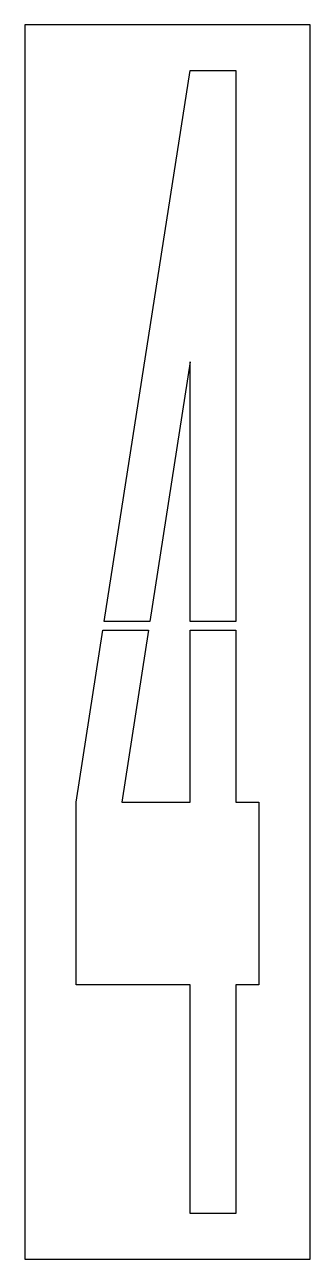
# Model space of a CAD drawing. Extents: x 0 to 25, y 0 to 108.
import ezdxf

# ---------------------------------------------------------------- set-up
doc = ezdxf.new("R2010")
doc.units = 0
doc.layers.add('CUT', color=7, linetype='Continuous')
doc.layers.add('OUTSIDE', color=1, linetype='Continuous')

msp = doc.modelspace()

# ---------------------------------------------------------------- linework, layer by layer
at = {"layer": 'CUT'}
for points in [[(10.9536, 55.784), (6.9613, 55.784), (14.495, 104), (18.495, 104), (18.495, 55.784), (14.495, 55.784), (14.495, 78.52)], [(18.495, 24), (18.495, 4), (14.495, 4), (14.495, 24), (4.495, 24), (4.495, 40), (6.8438, 55.032), (10.8364, 55.032), (8.495, 40), (14.495, 40), (14.495, 55.032), (18.495, 55.032), (18.495, 40), (20.505, 40), (20.505, 24)]]:
    msp.add_lwpolyline(points, close=True, dxfattribs=at)
at = {"layer": 'OUTSIDE'}
msp.add_lwpolyline([(0, 0), (25, 0), (25, 108), (0, 108)], close=True, dxfattribs=at)

doc.saveas('drawing.dxf')
